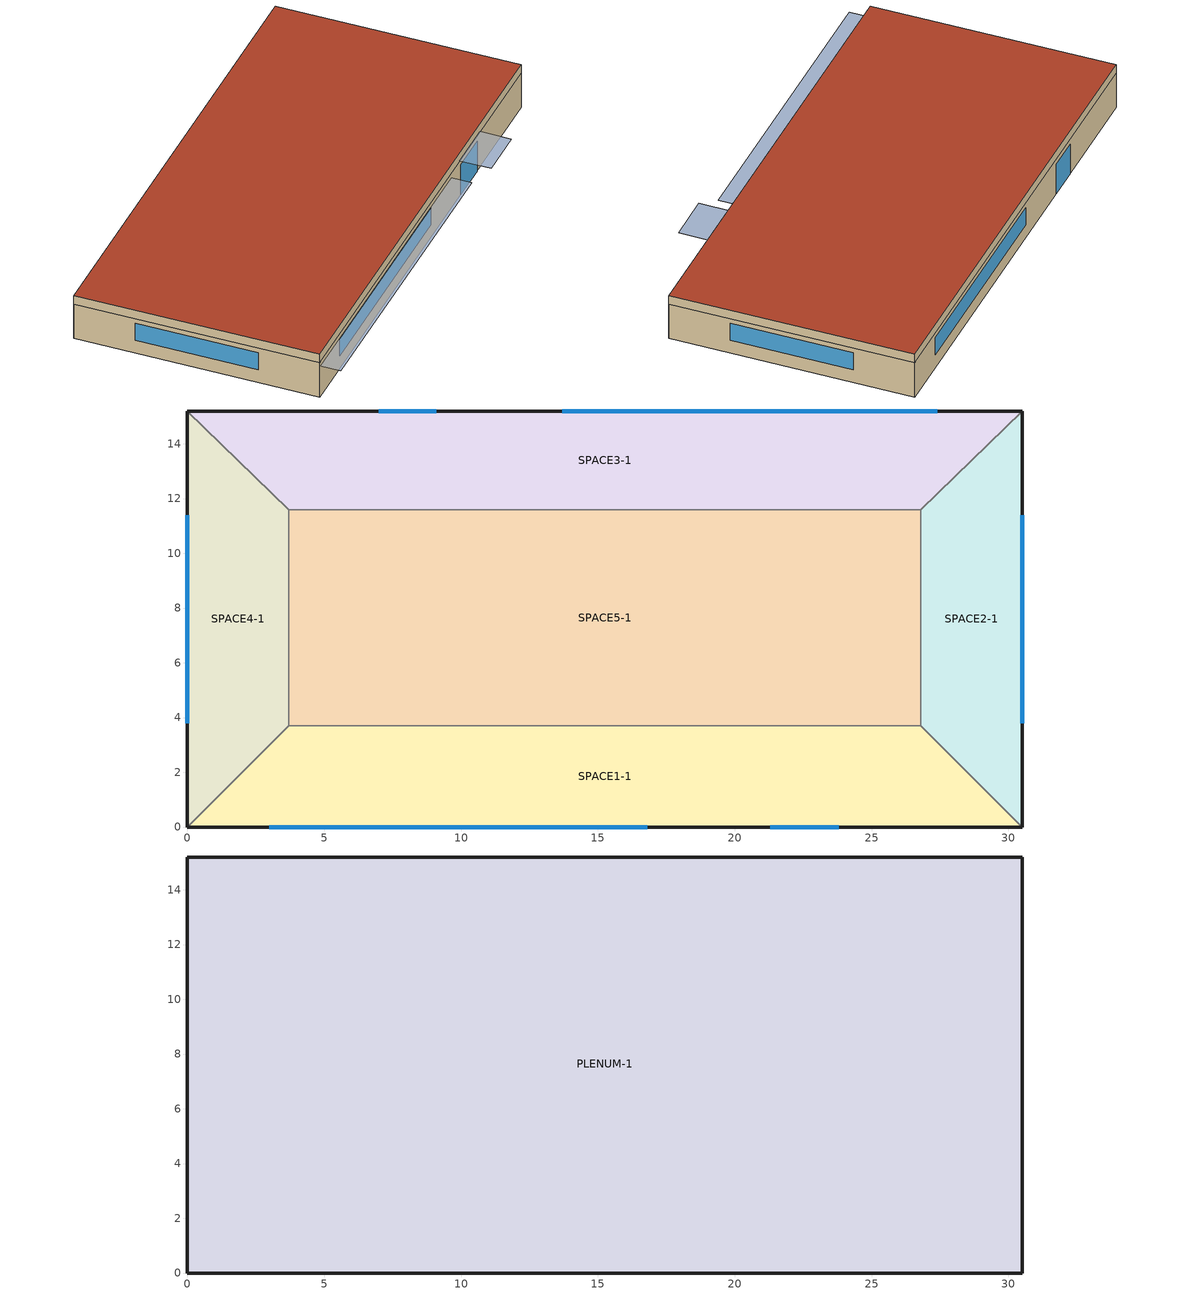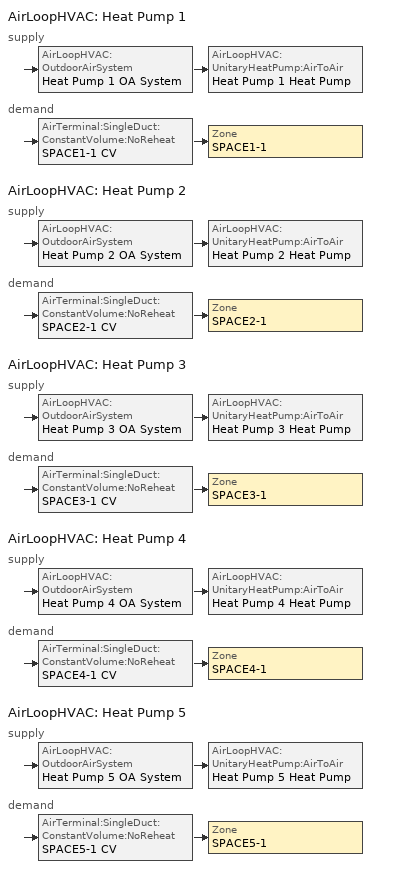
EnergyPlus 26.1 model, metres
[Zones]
SPACE3-1
 floor ground (FLOOR-SLAB-1): 26.8,11.6 3.7,11.6 0,15.2 30.5,15.2 z0
 wall outside (WALL-1): 30.5,15.2 0,15.2 z0:2.4
 wall to SPACE2-1 (INT-WALL-1): 26.8,11.6 30.5,15.2 z0:2.4
 wall to SPACE4-1 (INT-WALL-1): 0,15.2 3.7,11.6 z0:2.4
 wall to SPACE5-1 (INT-WALL-1): 3.7,11.6 26.8,11.6 z0:2.4
 window (Sgl Grey 3mm): 9.1,15.2 7,15.2 z0:2.1
 window (Dbl Clr 3mm/13mm Air): 27.4,15.2 13.7,15.2 z0.9:2.1
SPACE1-1
 floor ground (FLOOR-SLAB-1): 26.8,3.7 30.5,0 0,0 3.7,3.7 z0
 wall outside (WALL-1): 0,0 30.5,0 z0:2.4
 wall to SPACE2-1 (INT-WALL-1): 30.5,0 26.8,3.7 z0:2.4
 wall to SPACE4-1 (INT-WALL-1): 3.7,3.7 0,0 z0:2.4
 wall to SPACE5-1 (INT-WALL-1): 26.8,3.7 3.7,3.7 z0:2.4
 window (Sgl Grey 3mm): 21.3,0 23.8,0 z0:2.1
 window (Dbl Clr 3mm/13mm Air): 3,0 16.8,0 z0.9:2.1
SPACE2-1
 floor ground (FLOOR-SLAB-1): 26.8,11.6 30.5,15.2 30.5,0 26.8,3.7 z0
 wall outside (WALL-1): 30.5,0 30.5,15.2 z0:2.4
 wall to SPACE5-1 (INT-WALL-1): 26.8,11.6 26.8,3.7 z0:2.4
 window (Dbl Clr 3mm/13mm Air): 30.5,3.8 30.5,11.4 z0.9:2.1
SPACE4-1
 floor ground (FLOOR-SLAB-1): 3.7,3.7 0,0 0,15.2 3.7,11.6 z0
 wall outside (WALL-1): 0,15.2 0,0 z0:2.4
 wall to SPACE5-1 (INT-WALL-1): 3.7,3.7 3.7,11.6 z0:2.4
 window (Dbl Clr 3mm/13mm Air): 0,11.4 0,3.8 z0.9:2.1
SPACE5-1
 floor ground (FLOOR-SLAB-1): 26.8,11.6 26.8,3.7 3.7,3.7 3.7,11.6 z0
PLENUM-1
 floor to SPACE1-1 (CLNG-1): 26.8,3.7 30.5,0 0,0 3.7,3.7 z2.4
 floor to SPACE2-1 (CLNG-1): 26.8,11.6 30.5,15.2 30.5,0 26.8,3.7 z2.4
 floor to SPACE3-1 (CLNG-1): 26.8,11.6 3.7,11.6 0,15.2 30.5,15.2 z2.4
 floor to SPACE4-1 (CLNG-1): 3.7,3.7 0,0 0,15.2 3.7,11.6 z2.4
 floor to SPACE5-1 (CLNG-1): 26.8,11.6 26.8,3.7 3.7,3.7 3.7,11.6 z2.4
 wall outside (WALL-1): 30.5,15.2 0,15.2 0,0 30.5,0 30.5,15.2 z2.4:3
 roof outside (ROOF-1): 0,15.2 0,0 30.5,0 30.5,15.2 z3
shading: 0,-1.3 0,0 19.8,0 19.8,-1.3 z2.2; 21,-2 21,0 24.1,0 24.1,-2 z2.6
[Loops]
AirLoopHVAC 'Heat Pump 1'
 supply: AirLoopHVAC:OutdoorAirSystem 'Heat Pump 1 OA System' > AirLoopHVAC:UnitaryHeatPump:AirToAir 'Heat Pump 1 Heat Pump'
 demand: AirTerminal:SingleDuct:ConstantVolume:NoReheat 'SPACE1-1 CV' > Zone 'SPACE1-1'
AirLoopHVAC 'Heat Pump 2'
 supply: AirLoopHVAC:OutdoorAirSystem 'Heat Pump 2 OA System' > AirLoopHVAC:UnitaryHeatPump:AirToAir 'Heat Pump 2 Heat Pump'
 demand: AirTerminal:SingleDuct:ConstantVolume:NoReheat 'SPACE2-1 CV' > Zone 'SPACE2-1'
AirLoopHVAC 'Heat Pump 3'
 supply: AirLoopHVAC:OutdoorAirSystem 'Heat Pump 3 OA System' > AirLoopHVAC:UnitaryHeatPump:AirToAir 'Heat Pump 3 Heat Pump'
 demand: AirTerminal:SingleDuct:ConstantVolume:NoReheat 'SPACE3-1 CV' > Zone 'SPACE3-1'
AirLoopHVAC 'Heat Pump 4'
 supply: AirLoopHVAC:OutdoorAirSystem 'Heat Pump 4 OA System' > AirLoopHVAC:UnitaryHeatPump:AirToAir 'Heat Pump 4 Heat Pump'
 demand: AirTerminal:SingleDuct:ConstantVolume:NoReheat 'SPACE4-1 CV' > Zone 'SPACE4-1'
AirLoopHVAC 'Heat Pump 5'
 supply: AirLoopHVAC:OutdoorAirSystem 'Heat Pump 5 OA System' > AirLoopHVAC:UnitaryHeatPump:AirToAir 'Heat Pump 5 Heat Pump'
 demand: AirTerminal:SingleDuct:ConstantVolume:NoReheat 'SPACE5-1 CV' > Zone 'SPACE5-1'
[Building]
Building: 30, City, 0.04, 0.4, FullExterior, 25, 6
[Site:GroundTemperature:BuildingSurface]
21.5, 21.4, 21.5, 21.5, 22, 22.9, 23, 23.1, 23.1, 22.2, 21.7, 21.6
[Site:Location]
CHICAGO_IL_USA TMY2-94846: 41.78, -87.75, -6, 190
[SizingPeriod:DesignDay]
CHICAGO_IL_USA Annual Cooling 1% Design Conditions DB/MCWB: 7, 21, SummerDesignDay, 31.5, 10.7, , , WetBulb, 23, , , , , 99063, 5.3, 230, No, No, No, ASHRAEClearSky, , , , , 1
CHICAGO_IL_USA Annual Heating 99% Design Conditions DB: 1, 21, WinterDesignDay, -17.3, 0, , , WetBulb, -17.3, , , , , 99063, 4.9, 270, No, No, No, ASHRAEClearSky, , , , , 0
[Construction]
CLNG-1: MAT-CLNG-1
Dbl Clr 3mm/13mm Air: CLEAR 3MM, AIR 13MM, CLEAR 3MM
FLOOR-SLAB-1: CC03
INT-WALL-1: GP02, AL21, GP02
ROOF-1: RG01, BR01, IN46, WD01
Sgl Grey 3mm: GREY 3MM
WALL-1: WD01, PW03, IN02, GP01
[Material]
BR01: VeryRough, 0.0095, 0.162, 1121, 1464, 0.9, 0.7, 0.7
CC03: MediumRough, 0.1016, 1.31, 2243, 837, 0.9, 0.65, 0.65
GP01: MediumSmooth, 0.0127, 0.16, 801, 837, 0.9, 0.75, 0.75
GP02: MediumSmooth, 0.0159, 0.16, 801, 837, 0.9, 0.75, 0.75
IN02: Rough, 0.0901, 0.043, 10, 837, 0.9, 0.75, 0.75
IN46: VeryRough, 0.0762, 0.023, 24, 1590, 0.9, 0.5, 0.5
PW03: MediumSmooth, 0.0127, 0.115, 545, 1213, 0.9, 0.78, 0.78
RG01: Rough, 0.0127, 1.442, 881, 1674, 0.9, 0.65, 0.65
WD01: MediumSmooth, 0.0191, 0.115, 513, 1381, 0.9, 0.78, 0.78
[Material:AirGap]
AL21: 0.157
[Material:NoMass]
MAT-CLNG-1: Rough, 0.652259, 0.65, 0.65, 0.65
[WindowMaterial:Gas]
AIR 13MM: Air, 0.0127
[WindowMaterial:Glazing]
CLEAR 3MM: SpectralAverage, , 0.003, 0.837, 0.075, 0.075, 0.898, 0.081, 0.081, 0, 0.84, 0.84, 0.9
GREY 3MM: SpectralAverage, , 0.003, 0.626, 0.061, 0.061, 0.611, 0.061, 0.061, 0, 0.84, 0.84, 0.9
[AirLoopHVAC]
Heat Pump 1: , Heat Pump 1 Availability Managers, Autosize, Heat Pump 1 Branches, , Heat Pump 1 Air Loop Inlet, Heat Pump 1 Return Air Outlet, Heat Pump 1 Supply Path Inlet, Heat Pump 1 Air Loop Outlet
Heat Pump 2: , Heat Pump 2 Availability Managers, Autosize, Heat Pump 2 Branches, , Heat Pump 2 Air Loop Inlet, Heat Pump 2 Return Air Outlet, Heat Pump 2 Supply Path Inlet, Heat Pump 2 Air Loop Outlet
Heat Pump 3: , Heat Pump 3 Availability Managers, Autosize, Heat Pump 3 Branches, , Heat Pump 3 Air Loop Inlet, Heat Pump 3 Return Air Outlet, Heat Pump 3 Supply Path Inlet, Heat Pump 3 Air Loop Outlet
Heat Pump 4: , Heat Pump 4 Availability Managers, Autosize, Heat Pump 4 Branches, , Heat Pump 4 Air Loop Inlet, Heat Pump 4 Return Air Outlet, Heat Pump 4 Supply Path Inlet, Heat Pump 4 Air Loop Outlet
Heat Pump 5: , Heat Pump 5 Availability Managers, Autosize, Heat Pump 5 Branches, , Heat Pump 5 Air Loop Inlet, Heat Pump 5 Return Air Outlet, Heat Pump 5 Supply Path Inlet, Heat Pump 5 Air Loop Outlet
[AirLoopHVAC:OutdoorAirSystem]
Heat Pump 1 OA System: Heat Pump 1 OA System Controllers, Heat Pump 1 OA System Equipment
Heat Pump 2 OA System: Heat Pump 2 OA System Controllers, Heat Pump 2 OA System Equipment
Heat Pump 3 OA System: Heat Pump 3 OA System Controllers, Heat Pump 3 OA System Equipment
Heat Pump 4 OA System: Heat Pump 4 OA System Controllers, Heat Pump 4 OA System Equipment
Heat Pump 5 OA System: Heat Pump 5 OA System Controllers, Heat Pump 5 OA System Equipment
[AirLoopHVAC:UnitaryHeatPump:AirToAir]
Heat Pump 1 Heat Pump: , Heat Pump 1 Mixed Air Outlet, Heat Pump 1 Air Loop Outlet, Autosize, Autosize, Autosize, SPACE1-1, Fan:OnOff, Heat Pump 1 Supply Fan, Coil:Heating:DX:SingleSpeed, Heat Pump 1 HP Heating Coil, Coil:Cooling:DX:SingleSpeed, Heat Pump 1 Cooling Coil, Coil:Heating:Electric, Heat Pump 1 Sup Heat Coil, Autosize, 21, BlowThrough, HVACTemplate-Always 0
Heat Pump 2 Heat Pump: , Heat Pump 2 Mixed Air Outlet, Heat Pump 2 Air Loop Outlet, Autosize, Autosize, Autosize, SPACE2-1, Fan:OnOff, Heat Pump 2 Supply Fan, Coil:Heating:DX:SingleSpeed, Heat Pump 2 HP Heating Coil, Coil:Cooling:DX:SingleSpeed, Heat Pump 2 Cooling Coil, Coil:Heating:Electric, Heat Pump 2 Sup Heat Coil, Autosize, 21, BlowThrough, HVACTemplate-Always 0
Heat Pump 3 Heat Pump: , Heat Pump 3 Mixed Air Outlet, Heat Pump 3 Air Loop Outlet, Autosize, Autosize, Autosize, SPACE3-1, Fan:OnOff, Heat Pump 3 Supply Fan, Coil:Heating:DX:SingleSpeed, Heat Pump 3 HP Heating Coil, Coil:Cooling:DX:SingleSpeed, Heat Pump 3 Cooling Coil, Coil:Heating:Electric, Heat Pump 3 Sup Heat Coil, Autosize, 21, BlowThrough, HVACTemplate-Always 0
Heat Pump 4 Heat Pump: , Heat Pump 4 Mixed Air Outlet, Heat Pump 4 Air Loop Outlet, Autosize, Autosize, Autosize, SPACE4-1, Fan:OnOff, Heat Pump 4 Supply Fan, Coil:Heating:DX:SingleSpeed, Heat Pump 4 HP Heating Coil, Coil:Cooling:DX:SingleSpeed, Heat Pump 4 Cooling Coil, Coil:Heating:Electric, Heat Pump 4 Sup Heat Coil, Autosize, 21, BlowThrough, HVACTemplate-Always 0
Heat Pump 5 Heat Pump: , Heat Pump 5 Mixed Air Outlet, Heat Pump 5 Air Loop Outlet, Autosize, Autosize, Autosize, SPACE5-1, Fan:OnOff, Heat Pump 5 Supply Fan, Coil:Heating:DX:SingleSpeed, Heat Pump 5 HP Heating Coil, Coil:Cooling:DX:SingleSpeed, Heat Pump 5 Cooling Coil, Coil:Heating:Electric, Heat Pump 5 Sup Heat Coil, Autosize, 21, BlowThrough, HVACTemplate-Always 0
[AirTerminal:SingleDuct:ConstantVolume:NoReheat]
SPACE1-1 CV: , SPACE1-1 Zone Equip Inlet, SPACE1-1 Supply Inlet, Autosize
SPACE2-1 CV: , SPACE2-1 Zone Equip Inlet, SPACE2-1 Supply Inlet, Autosize
SPACE3-1 CV: , SPACE3-1 Zone Equip Inlet, SPACE3-1 Supply Inlet, Autosize
SPACE4-1 CV: , SPACE4-1 Zone Equip Inlet, SPACE4-1 Supply Inlet, Autosize
SPACE5-1 CV: , SPACE5-1 Zone Equip Inlet, SPACE5-1 Supply Inlet, Autosize
[AvailabilityManager:NightCycle]
Heat Pump 1 Availability; Heat Pump 2 Availability; Heat Pump 3 Availability; Heat Pump 4 Availability; Heat Pump 5 Availability: HVACTemplate-Always 1, FanAvailSched, CycleOnAny, 0.2, FixedRunTime, 3600
[Coil:Cooling:DX:SingleSpeed]
Heat Pump 1 Cooling Coil: , Autosize, Autosize, 3, Autosize, , , Heat Pump 1 Supply Fan Outlet, Heat Pump 1 Cooling Coil Outlet, Heat Pump 1 Cool Coil Cap-FT, Heat Pump 1 Cool Coil Cap-FF, Heat Pump 1 Cool Coil EIR-FT, Heat Pump 1 Cool Coil EIR-FF, Heat Pump 1 Cool Coil PLF, , 0, 0, 0, 0, Heat Pump 1 Cooling Coil Condenser Inlet, AirCooled, 0, , 0, 0, , 10
Heat Pump 2 Cooling Coil: , Autosize, Autosize, 3, Autosize, , , Heat Pump 2 Supply Fan Outlet, Heat Pump 2 Cooling Coil Outlet, Heat Pump 2 Cool Coil Cap-FT, Heat Pump 2 Cool Coil Cap-FF, Heat Pump 2 Cool Coil EIR-FT, Heat Pump 2 Cool Coil EIR-FF, Heat Pump 2 Cool Coil PLF, , 0, 0, 0, 0, Heat Pump 2 Cooling Coil Condenser Inlet, AirCooled, 0, , 0, 0, , 10
Heat Pump 3 Cooling Coil: , Autosize, Autosize, 3, Autosize, , , Heat Pump 3 Supply Fan Outlet, Heat Pump 3 Cooling Coil Outlet, Heat Pump 3 Cool Coil Cap-FT, Heat Pump 3 Cool Coil Cap-FF, Heat Pump 3 Cool Coil EIR-FT, Heat Pump 3 Cool Coil EIR-FF, Heat Pump 3 Cool Coil PLF, , 0, 0, 0, 0, Heat Pump 3 Cooling Coil Condenser Inlet, AirCooled, 0, , 0, 0, , 10
Heat Pump 4 Cooling Coil: , Autosize, Autosize, 3, Autosize, , , Heat Pump 4 Supply Fan Outlet, Heat Pump 4 Cooling Coil Outlet, Heat Pump 4 Cool Coil Cap-FT, Heat Pump 4 Cool Coil Cap-FF, Heat Pump 4 Cool Coil EIR-FT, Heat Pump 4 Cool Coil EIR-FF, Heat Pump 4 Cool Coil PLF, , 0, 0, 0, 0, Heat Pump 4 Cooling Coil Condenser Inlet, AirCooled, 0, , 0, 0, , 10
Heat Pump 5 Cooling Coil: , Autosize, Autosize, 3, Autosize, , , Heat Pump 5 Supply Fan Outlet, Heat Pump 5 Cooling Coil Outlet, Heat Pump 5 Cool Coil Cap-FT, Heat Pump 5 Cool Coil Cap-FF, Heat Pump 5 Cool Coil EIR-FT, Heat Pump 5 Cool Coil EIR-FF, Heat Pump 5 Cool Coil PLF, , 0, 0, 0, 0, Heat Pump 5 Cooling Coil Condenser Inlet, AirCooled, 0, , 0, 0, , 10
[Coil:Heating:DX:SingleSpeed]
Heat Pump 1 HP Heating Coil: , Autosize, 2.75, Autosize, , , Heat Pump 1 Cooling Coil Outlet, Heat Pump 1 Heating Coil Outlet, Heat Pump 1 HP Heating Coil Cap-FT, Heat Pump 1 HP Heating Coil Cap-FF, Heat Pump 1 HP Heating Coil EIR-FT, Heat Pump 1 HP Heating Coil EIR-FF, Heat Pump 1 HP Heating Coil PLF, Heat Pump 1 HP Heating Coil DefrEIR-FT, -8, , 5, 0, , 0, ReverseCycle, Timed, 0.058333, Autosize
Heat Pump 2 HP Heating Coil: , Autosize, 2.75, Autosize, , , Heat Pump 2 Cooling Coil Outlet, Heat Pump 2 Heating Coil Outlet, Heat Pump 2 HP Heating Coil Cap-FT, Heat Pump 2 HP Heating Coil Cap-FF, Heat Pump 2 HP Heating Coil EIR-FT, Heat Pump 2 HP Heating Coil EIR-FF, Heat Pump 2 HP Heating Coil PLF, Heat Pump 2 HP Heating Coil DefrEIR-FT, -8, , 5, 0, , 0, ReverseCycle, Timed, 0.058333, Autosize
Heat Pump 3 HP Heating Coil: , Autosize, 2.75, Autosize, , , Heat Pump 3 Cooling Coil Outlet, Heat Pump 3 Heating Coil Outlet, Heat Pump 3 HP Heating Coil Cap-FT, Heat Pump 3 HP Heating Coil Cap-FF, Heat Pump 3 HP Heating Coil EIR-FT, Heat Pump 3 HP Heating Coil EIR-FF, Heat Pump 3 HP Heating Coil PLF, Heat Pump 3 HP Heating Coil DefrEIR-FT, -8, , 5, 0, , 0, ReverseCycle, Timed, 0.058333, Autosize
Heat Pump 4 HP Heating Coil: , Autosize, 2.75, Autosize, , , Heat Pump 4 Cooling Coil Outlet, Heat Pump 4 Heating Coil Outlet, Heat Pump 4 HP Heating Coil Cap-FT, Heat Pump 4 HP Heating Coil Cap-FF, Heat Pump 4 HP Heating Coil EIR-FT, Heat Pump 4 HP Heating Coil EIR-FF, Heat Pump 4 HP Heating Coil PLF, Heat Pump 4 HP Heating Coil DefrEIR-FT, -8, , 5, 0, , 0, ReverseCycle, Timed, 0.058333, Autosize
Heat Pump 5 HP Heating Coil: , Autosize, 2.75, Autosize, , , Heat Pump 5 Cooling Coil Outlet, Heat Pump 5 Heating Coil Outlet, Heat Pump 5 HP Heating Coil Cap-FT, Heat Pump 5 HP Heating Coil Cap-FF, Heat Pump 5 HP Heating Coil EIR-FT, Heat Pump 5 HP Heating Coil EIR-FF, Heat Pump 5 HP Heating Coil PLF, Heat Pump 5 HP Heating Coil DefrEIR-FT, -8, , 5, 0, , 0, ReverseCycle, Timed, 0.058333, Autosize
[Coil:Heating:Electric]
Heat Pump 1 Sup Heat Coil: , 1, Autosize, Heat Pump 1 Heating Coil Outlet, Heat Pump 1 Air Loop Outlet
Heat Pump 2 Sup Heat Coil: , 1, Autosize, Heat Pump 2 Heating Coil Outlet, Heat Pump 2 Air Loop Outlet
Heat Pump 3 Sup Heat Coil: , 1, Autosize, Heat Pump 3 Heating Coil Outlet, Heat Pump 3 Air Loop Outlet
Heat Pump 4 Sup Heat Coil: , 1, Autosize, Heat Pump 4 Heating Coil Outlet, Heat Pump 4 Air Loop Outlet
Heat Pump 5 Sup Heat Coil: , 1, Autosize, Heat Pump 5 Heating Coil Outlet, Heat Pump 5 Air Loop Outlet
[Controller:OutdoorAir]
Heat Pump 1 OA Controller: Heat Pump 1 Relief Air Outlet, Heat Pump 1 Air Loop Inlet, Heat Pump 1 Mixed Air Outlet, Heat Pump 1 Outside Air Inlet, Autosize, Autosize, DifferentialDryBulb, ModulateFlow, 19, , , , , NoLockout, FixedMinimum, Min OA Sched
Heat Pump 2 OA Controller: Heat Pump 2 Relief Air Outlet, Heat Pump 2 Air Loop Inlet, Heat Pump 2 Mixed Air Outlet, Heat Pump 2 Outside Air Inlet, Autosize, Autosize, DifferentialDryBulb, ModulateFlow, 19, , , , , NoLockout, FixedMinimum, Min OA Sched
Heat Pump 3 OA Controller: Heat Pump 3 Relief Air Outlet, Heat Pump 3 Air Loop Inlet, Heat Pump 3 Mixed Air Outlet, Heat Pump 3 Outside Air Inlet, Autosize, Autosize, DifferentialDryBulb, ModulateFlow, 19, , , , , NoLockout, FixedMinimum, Min OA Sched
Heat Pump 4 OA Controller: Heat Pump 4 Relief Air Outlet, Heat Pump 4 Air Loop Inlet, Heat Pump 4 Mixed Air Outlet, Heat Pump 4 Outside Air Inlet, Autosize, Autosize, DifferentialDryBulb, ModulateFlow, 19, , , , , NoLockout, FixedMinimum, Min OA Sched
Heat Pump 5 OA Controller: Heat Pump 5 Relief Air Outlet, Heat Pump 5 Air Loop Inlet, Heat Pump 5 Mixed Air Outlet, Heat Pump 5 Outside Air Inlet, Autosize, Autosize, DifferentialDryBulb, ModulateFlow, 19, , , , , NoLockout, FixedMinimum, Min OA Sched
[DesignSpecification:OutdoorAir]
SZ DSOA SPACE1-1; SZ DSOA SPACE2-1; SZ DSOA SPACE3-1; SZ DSOA SPACE4-1; SZ DSOA SPACE5-1: Flow/Person, 0.00944, 0, 0
[DesignSpecification:ZoneAirDistribution]
SZ DSZAD SPACE1-1; SZ DSZAD SPACE2-1; SZ DSZAD SPACE3-1; SZ DSZAD SPACE4-1; SZ DSZAD SPACE5-1: 1, 1
[ElectricEquipment]
SPACE1-1 ElecEq 1: SPACE1-1, EQUIP-1, EquipmentLevel, 1056, , , 0, 0.3, 0
SPACE2-1 ElecEq 1: SPACE2-1, EQUIP-1, EquipmentLevel, 456, , , 0, 0.3, 0
SPACE3-1 ElecEq 1: SPACE3-1, EQUIP-1, EquipmentLevel, 1056, , , 0, 0.3, 0
SPACE4-1 ElecEq 1: SPACE4-1, EQUIP-1, EquipmentLevel, 456, , , 0, 0.3, 0
SPACE5-1 ElecEq 1: SPACE5-1, EQUIP-1, EquipmentLevel, 1976, , , 0, 0.3, 0
[Fan:OnOff]
Heat Pump 1 Supply Fan: FanAvailSched, 0.7, 600, Autosize, 0.9, 1, Heat Pump 1 Mixed Air Outlet, Heat Pump 1 Supply Fan Outlet
Heat Pump 2 Supply Fan: FanAvailSched, 0.7, 600, Autosize, 0.9, 1, Heat Pump 2 Mixed Air Outlet, Heat Pump 2 Supply Fan Outlet
Heat Pump 3 Supply Fan: FanAvailSched, 0.7, 600, Autosize, 0.9, 1, Heat Pump 3 Mixed Air Outlet, Heat Pump 3 Supply Fan Outlet
Heat Pump 4 Supply Fan: FanAvailSched, 0.7, 600, Autosize, 0.9, 1, Heat Pump 4 Mixed Air Outlet, Heat Pump 4 Supply Fan Outlet
Heat Pump 5 Supply Fan: FanAvailSched, 0.7, 600, Autosize, 0.9, 1, Heat Pump 5 Mixed Air Outlet, Heat Pump 5 Supply Fan Outlet
[Lights]
SPACE1-1 Lights 1: SPACE1-1, LIGHTS-1, LightingLevel, 1584, , , 0, 0.59, 0.2, 0, GeneralLights
SPACE2-1 Lights 1: SPACE2-1, LIGHTS-1, LightingLevel, 684, , , 0, 0.59, 0.2, 0, GeneralLights
SPACE3-1 Lights 1: SPACE3-1, LIGHTS-1, LightingLevel, 1584, , , 0, 0.59, 0.2, 0, GeneralLights
SPACE4-1 Lights 1: SPACE4-1, LIGHTS-1, LightingLevel, 684, , , 0, 0.59, 0.2, 0, GeneralLights
SPACE5-1 Lights 1: SPACE5-1, LIGHTS-1, LightingLevel, 2964, , , 0, 0.59, 0.2, 0, GeneralLights
[OutdoorAir:Mixer]
Heat Pump 1 OA Mixing Box: Heat Pump 1 Mixed Air Outlet, Heat Pump 1 Outside Air Inlet, Heat Pump 1 Relief Air Outlet, Heat Pump 1 Air Loop Inlet
Heat Pump 2 OA Mixing Box: Heat Pump 2 Mixed Air Outlet, Heat Pump 2 Outside Air Inlet, Heat Pump 2 Relief Air Outlet, Heat Pump 2 Air Loop Inlet
Heat Pump 3 OA Mixing Box: Heat Pump 3 Mixed Air Outlet, Heat Pump 3 Outside Air Inlet, Heat Pump 3 Relief Air Outlet, Heat Pump 3 Air Loop Inlet
Heat Pump 4 OA Mixing Box: Heat Pump 4 Mixed Air Outlet, Heat Pump 4 Outside Air Inlet, Heat Pump 4 Relief Air Outlet, Heat Pump 4 Air Loop Inlet
Heat Pump 5 OA Mixing Box: Heat Pump 5 Mixed Air Outlet, Heat Pump 5 Outside Air Inlet, Heat Pump 5 Relief Air Outlet, Heat Pump 5 Air Loop Inlet
[People]
SPACE1-1 People 1: SPACE1-1, OCCUPY-1, People, 11, , , 0.3, , ActSchd, , , EnclosureAveraged, , EcoLoop Work Efficiency, ClothingInsulationSchedule, , EcoLoop Summer Office Clothing, EcoLoop Air Velocity, Fanger
SPACE2-1 People 1: SPACE2-1, OCCUPY-1, People, 5, , , 0.3, , ActSchd, , , EnclosureAveraged, , EcoLoop Work Efficiency, ClothingInsulationSchedule, , EcoLoop Summer Office Clothing, EcoLoop Air Velocity, Fanger
SPACE3-1 People 1: SPACE3-1, OCCUPY-1, People, 11, , , 0.3, , ActSchd, , , EnclosureAveraged, , EcoLoop Work Efficiency, ClothingInsulationSchedule, , EcoLoop Summer Office Clothing, EcoLoop Air Velocity, Fanger
SPACE4-1 People 1: SPACE4-1, OCCUPY-1, People, 5, , , 0.3, , ActSchd, , , EnclosureAveraged, , EcoLoop Work Efficiency, ClothingInsulationSchedule, , EcoLoop Summer Office Clothing, EcoLoop Air Velocity, Fanger
SPACE5-1 People 1: SPACE5-1, OCCUPY-1, People, 20, , , 0.3, , ActSchd, , , EnclosureAveraged, , EcoLoop Work Efficiency, ClothingInsulationSchedule, , EcoLoop Summer Office Clothing, EcoLoop Air Velocity, Fanger
[SetpointManager:MixedAir]
Heat Pump 1 Cooling Coil Air Temp Manager: Temperature, Heat Pump 1 Air Loop Outlet, Heat Pump 1 Mixed Air Outlet, Heat Pump 1 Supply Fan Outlet, Heat Pump 1 Mixed Air Outlet
Heat Pump 2 Cooling Coil Air Temp Manager: Temperature, Heat Pump 2 Air Loop Outlet, Heat Pump 2 Mixed Air Outlet, Heat Pump 2 Supply Fan Outlet, Heat Pump 2 Mixed Air Outlet
Heat Pump 3 Cooling Coil Air Temp Manager: Temperature, Heat Pump 3 Air Loop Outlet, Heat Pump 3 Mixed Air Outlet, Heat Pump 3 Supply Fan Outlet, Heat Pump 3 Mixed Air Outlet
Heat Pump 4 Cooling Coil Air Temp Manager: Temperature, Heat Pump 4 Air Loop Outlet, Heat Pump 4 Mixed Air Outlet, Heat Pump 4 Supply Fan Outlet, Heat Pump 4 Mixed Air Outlet
Heat Pump 5 Cooling Coil Air Temp Manager: Temperature, Heat Pump 5 Air Loop Outlet, Heat Pump 5 Mixed Air Outlet, Heat Pump 5 Supply Fan Outlet, Heat Pump 5 Mixed Air Outlet
[SetpointManager:SingleZone:Cooling]
Heat Pump 1 Economizer Supply Air Temp Manager: Temperature, 13, 45, SPACE1-1, SPACE1-1 Zone Air Node, SPACE1-1 Supply Inlet, Heat Pump 1 Air Loop Outlet
Heat Pump 2 Economizer Supply Air Temp Manager: Temperature, 13, 45, SPACE2-1, SPACE2-1 Zone Air Node, SPACE2-1 Supply Inlet, Heat Pump 2 Air Loop Outlet
Heat Pump 3 Economizer Supply Air Temp Manager: Temperature, 13, 45, SPACE3-1, SPACE3-1 Zone Air Node, SPACE3-1 Supply Inlet, Heat Pump 3 Air Loop Outlet
Heat Pump 4 Economizer Supply Air Temp Manager: Temperature, 13, 45, SPACE4-1, SPACE4-1 Zone Air Node, SPACE4-1 Supply Inlet, Heat Pump 4 Air Loop Outlet
Heat Pump 5 Economizer Supply Air Temp Manager: Temperature, 13, 45, SPACE5-1, SPACE5-1 Zone Air Node, SPACE5-1 Supply Inlet, Heat Pump 5 Air Loop Outlet
[Sizing:System]
Heat Pump 1; Heat Pump 2; Heat Pump 3; Heat Pump 4; Heat Pump 5: Sensible, Autosize, 1, 7, 0.008, 11, 0.008, 14, 50, NonCoincident, No, No, 0.008, 0.008, DesignDay, 0, , , , DesignDay, 0, , , , , ZoneSum, 1, CoolingDesignCapacity, Autosize, , , HeatingDesignCapacity, Autosize, , , OnOff
[Sizing:Zone]
SPACE1-1: SupplyAirTemperature, 14, 11.11, SupplyAirTemperature, 50, , 0.008, 0.008, SZ DSOA SPACE1-1, , , DesignDay, 0, , , 0, DesignDay, 0, , , 0, SZ DSZAD SPACE1-1
SPACE2-1: SupplyAirTemperature, 14, 11.11, SupplyAirTemperature, 50, , 0.008, 0.008, SZ DSOA SPACE2-1, , , DesignDay, 0, , , 0, DesignDay, 0, , , 0, SZ DSZAD SPACE2-1
SPACE3-1: SupplyAirTemperature, 14, 11.11, SupplyAirTemperature, 50, , 0.008, 0.008, SZ DSOA SPACE3-1, , , DesignDay, 0, , , 0, DesignDay, 0, , , 0, SZ DSZAD SPACE3-1
SPACE4-1: SupplyAirTemperature, 14, 11.11, SupplyAirTemperature, 50, , 0.008, 0.008, SZ DSOA SPACE4-1, , , DesignDay, 0, , , 0, DesignDay, 0, , , 0, SZ DSZAD SPACE4-1
SPACE5-1: SupplyAirTemperature, 14, 11.11, SupplyAirTemperature, 50, , 0.008, 0.008, SZ DSOA SPACE5-1, , , DesignDay, 0, , , 0, DesignDay, 0, , , 0, SZ DSZAD SPACE5-1
[ThermostatSetpoint:DualSetpoint]
All Zones Dual SP Control: EcoLoop Reference Heating Setpoint, EcoLoop Reference Cooling Setpoint
[Zone]
PLENUM-1: 0, 0, 0, 0, 1, 1, 0.6096, 283.2
SPACE1-1; SPACE3-1: 0, 0, 0, 0, 1, 1, 2.4384, 239.247
SPACE2-1; SPACE4-1: 0, 0, 0, 0, 1, 1, 2.4384, 103.311
SPACE5-1: 0, 0, 0, 0, 1, 1, 2.4384, 447.683
[ZoneControl:Thermostat]
SPACE1-1 Thermostat: SPACE1-1, HVACTemplate-Always 4, ThermostatSetpoint:DualSetpoint, All Zones Dual SP Control
SPACE2-1 Thermostat: SPACE2-1, HVACTemplate-Always 4, ThermostatSetpoint:DualSetpoint, All Zones Dual SP Control
SPACE3-1 Thermostat: SPACE3-1, HVACTemplate-Always 4, ThermostatSetpoint:DualSetpoint, All Zones Dual SP Control
SPACE4-1 Thermostat: SPACE4-1, HVACTemplate-Always 4, ThermostatSetpoint:DualSetpoint, All Zones Dual SP Control
SPACE5-1 Thermostat: SPACE5-1, HVACTemplate-Always 4, ThermostatSetpoint:DualSetpoint, All Zones Dual SP Control
[Zone equipment]
SPACE1-1: SPACE1-1 CV
SPACE2-1: SPACE2-1 CV
SPACE3-1: SPACE3-1 CV
SPACE4-1: SPACE4-1 CV
SPACE5-1: SPACE5-1 CV
[ZoneInfiltration:DesignFlowRate]
SPACE1-1 Infil 1: SPACE1-1, INFIL-SCH, Flow/Zone, 0.0167, , , , 0, 0, 0.2237, 0
SPACE2-1 Infil 1: SPACE2-1, INFIL-SCH, Flow/Zone, 0.00717, , , , 0, 0, 0.2237, 0
SPACE3-1 Infil 1: SPACE3-1, INFIL-SCH, Flow/Zone, 0.0167, , , , 0, 0, 0.2237, 0
SPACE4-1 Infil 1: SPACE4-1, INFIL-SCH, Flow/Zone, 0.00717, , , , 0, 0, 0.2237, 0
SPACE5-1 Infil 1: SPACE5-1, INFIL-SCH, Flow/Zone, 0.031089, , , , 0, 0, 0.2237, 0
[Curve:Biquadratic]
Heat Pump 1 Cool Coil Cap-FT; Heat Pump 2 Cool Coil Cap-FT; Heat Pump 3 Cool Coil Cap-FT; Heat Pump 4 Cool Coil Cap-FT; Heat Pump 5 Cool Coil Cap-FT: 0.942588, 0.00954335, 0.00068377, -0.0110427, 5.249e-06, -9.72e-06, 12.77778, 23.88889, 18, 46.11111
Heat Pump 1 Cool Coil EIR-FT; Heat Pump 2 Cool Coil EIR-FT; Heat Pump 3 Cool Coil EIR-FT; Heat Pump 4 Cool Coil EIR-FT; Heat Pump 5 Cool Coil EIR-FT: 0.342414, 0.034885, -0.0006237, 0.00497722, 0.000437951, -0.000728028, 12.77778, 23.88889, 18, 46.11111
Heat Pump 1 HP Heating Coil DefrEIR-FT; Heat Pump 2 HP Heating Coil DefrEIR-FT; Heat Pump 3 HP Heating Coil DefrEIR-FT; Heat Pump 4 HP Heating Coil DefrEIR-FT; Heat Pump 5 HP Heating Coil DefrEIR-FT: 1, 0, 0, 0, 0, 0, 0, 50, 0, 50
[Curve:Cubic]
Heat Pump 1 HP Heating Coil Cap-FF; Heat Pump 2 HP Heating Coil Cap-FF; Heat Pump 3 HP Heating Coil Cap-FF; Heat Pump 4 HP Heating Coil Cap-FF; Heat Pump 5 HP Heating Coil Cap-FF: 0.84, 0.16, 0, 0, 0.5, 1.5
Heat Pump 1 HP Heating Coil Cap-FT; Heat Pump 2 HP Heating Coil Cap-FT; Heat Pump 3 HP Heating Coil Cap-FT; Heat Pump 4 HP Heating Coil Cap-FT; Heat Pump 5 HP Heating Coil Cap-FT: 0.758746, 0.027626, 0.000148716, 3.4992e-06, -20, 20
Heat Pump 1 HP Heating Coil EIR-FT; Heat Pump 2 HP Heating Coil EIR-FT; Heat Pump 3 HP Heating Coil EIR-FT; Heat Pump 4 HP Heating Coil EIR-FT; Heat Pump 5 HP Heating Coil EIR-FT: 1.19248, -0.0300438, 0.00103745, -2.3328e-05, -20, 20
[Curve:Quadratic]
Heat Pump 1 Cool Coil Cap-FF; Heat Pump 2 Cool Coil Cap-FF; Heat Pump 3 Cool Coil Cap-FF; Heat Pump 4 Cool Coil Cap-FF; Heat Pump 5 Cool Coil Cap-FF: 0.8, 0.2, 0, 0.5, 1.5
Heat Pump 1 Cool Coil EIR-FF; Heat Pump 2 Cool Coil EIR-FF; Heat Pump 3 Cool Coil EIR-FF; Heat Pump 4 Cool Coil EIR-FF; Heat Pump 5 Cool Coil EIR-FF: 1.1552, -0.1808, 0.0256, 0.5, 1.5
Heat Pump 1 Cool Coil PLF; Heat Pump 2 Cool Coil PLF; Heat Pump 3 Cool Coil PLF; Heat Pump 4 Cool Coil PLF; Heat Pump 5 Cool Coil PLF: 0.85, 0.15, 0, 0, 1
Heat Pump 1 HP Heating Coil EIR-FF; Heat Pump 2 HP Heating Coil EIR-FF; Heat Pump 3 HP Heating Coil EIR-FF; Heat Pump 4 HP Heating Coil EIR-FF; Heat Pump 5 HP Heating Coil EIR-FF: 1.3824, -0.4336, 0.0512, 0, 1
Heat Pump 1 HP Heating Coil PLF; Heat Pump 2 HP Heating Coil PLF; Heat Pump 3 HP Heating Coil PLF; Heat Pump 4 HP Heating Coil PLF; Heat Pump 5 HP Heating Coil PLF: 0.75, 0.25, 0, 0, 1
[Schedule:Compact]
ActSchd: Any Number, Through: 12/31, For: AllDays, Until: 24:00, 117.24
EQUIP-1: Fraction, Through: 12/31, For: WeekDays SummerDesignDay CustomDay1 CustomDay2, Until: 8:00, 0.02, Until: 9:00, 0.4, Until: 14:00, 0.9, Until: 15:00, 0.8, Until: 16:00, 0.7, Until: 18:00, 0.5, Until: 21:00, 0.3, Until: 24:00, 0.02, For: Weekends WinterDesignDay Holiday, Until: 24:00, 0.02
EcoLoop Reference Cooling Setpoint: Temperature, Through: 12/31, For: Weekdays SummerDesignDay WinterDesignDay CustomDay1 CustomDay2, Until: 08:00, 28, Until: 18:00, 24, Until: 24:00, 28, For: Weekends Holiday, Until: 24:00, 28
EcoLoop Reference Heating Setpoint: Temperature, Through: 12/31, For: Weekdays SummerDesignDay WinterDesignDay CustomDay1 CustomDay2, Until: 08:00, 18, Until: 18:00, 20, Until: 24:00, 18, For: Weekends Holiday, Until: 24:00, 18
FanAvailSched: Fraction, Through: 12/31, For: WeekDays CustomDay1 CustomDay2, Until: 7:00, 0, Until: 21:00, 1, Until: 24:00, 0, For: Weekends Holiday, Until: 24:00, 0, For: SummerDesignDay, Until: 24:00, 1, For: WinterDesignDay, Until: 24:00, 1
HVACTemplate-Always 0: HVACTemplate Any Number, Through: 12/31, For: AllDays, Until: 24:00, 0
HVACTemplate-Always 1: HVACTemplate Any Number, Through: 12/31, For: AllDays, Until: 24:00, 1
HVACTemplate-Always 4: HVACTemplate Any Number, Through: 12/31, For: AllDays, Until: 24:00, 4
INFIL-SCH: Fraction, Through: 12/31, For: WeekDays CustomDay1 CustomDay2, Until: 7:00, 1, Until: 21:00, 0, Until: 24:00, 1, For: Weekends Holiday, Until: 24:00, 1, For: SummerDesignDay, Until: 24:00, 1, For: WinterDesignDay, Until: 24:00, 1
LIGHTS-1: Fraction, Through: 12/31, For: WeekDays SummerDesignDay CustomDay1 CustomDay2, Until: 8:00, 0.05, Until: 9:00, 0.9, Until: 10:00, 0.95, Until: 11:00, 1, Until: 12:00, 0.95, Until: 13:00, 0.8, Until: 14:00, 0.9, Until: 18:00, 1, Until: 19:00, 0.6, Until: 21:00, 0.4, Until: 24:00, 0.05, For: Weekends WinterDesignDay Holiday, Until: 24:00, 0.05
Min OA Sched: Fraction, Through: 12/31, For: WeekDays CustomDay1 CustomDay2, Until: 8:00, 0, Until: 21:00, 1, Until: 24:00, 0, For: Weekends Holiday, Until: 24:00, 0, For: SummerDesignDay, Until: 24:00, 1, For: WinterDesignDay, Until: 24:00, 1
OCCUPY-1: Fraction, Through: 12/31, For: WeekDays SummerDesignDay CustomDay1 CustomDay2, Until: 8:00, 0, Until: 11:00, 1, Until: 12:00, 0.8, Until: 13:00, 0.4, Until: 14:00, 0.8, Until: 18:00, 1, Until: 19:00, 0.5, Until: 21:00, 0.1, Until: 24:00, 0, For: Weekends WinterDesignDay Holiday, Until: 24:00, 0
[Schedule:Constant]
EcoLoop Air Velocity: EcoLoop Air Velocity Limits, 0.1
EcoLoop Summer Office Clothing: EcoLoop Clothing Insulation Limits, 0.5
EcoLoop Work Efficiency: EcoLoop Work Efficiency Limits, 0
